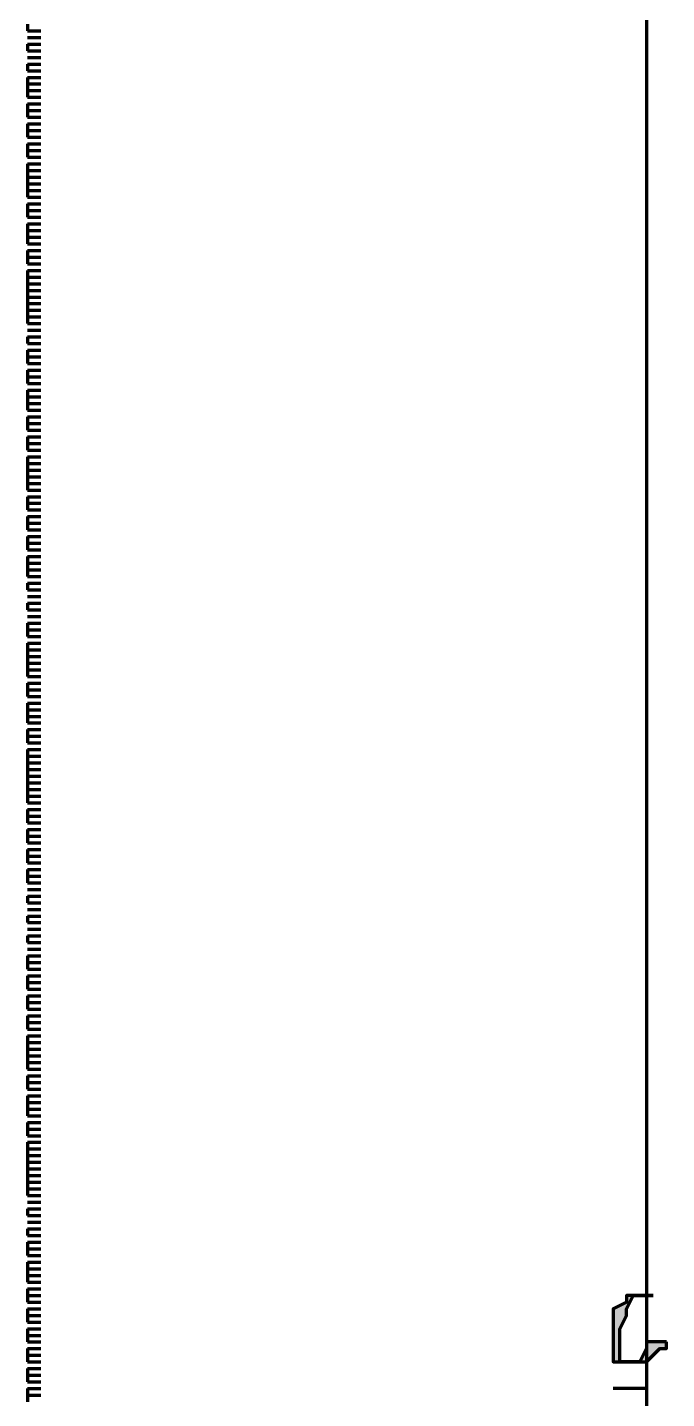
# Model space of a CAD drawing. Header units: inches. Extents: x 16 to 776, y 37 to 575.
# Drawn here: x 685 to 701, y 338.75 to 373.08 of the extents above; entities that cross this region are included whole.
import ezdxf

# ---------------------------------------------------------------- set-up
doc = ezdxf.new("R2010")
doc.units = ezdxf.units.IN
doc.header["$MEASUREMENT"] = 0
doc.layers.add('H', color=7, linetype='CONTINUOUS', lineweight=100)
doc.layers.add('P', color=250, linetype='CONTINUOUS', lineweight=100)

msp = doc.modelspace()

# ---------------------------------------------------------------- hatches: boundary and pattern name
at = {"layer": 'H', "linetype": 'Continuous'}
msp.add_hatch(color=0, dxfattribs=at).paths.add_polyline_path([(700.667, 341.333), (700.333, 341.333), (700, 341.333), (700, 341.167), (699.667, 341), (699.667, 340.5), (699.667, 340.333), (699.667, 340), (699.667, 339.667), (700, 339.667), (699.833, 339.667), (699.833, 339.833), (699.833, 340.167), (699.833, 340.5), (700, 340.833), (700, 341), (700.167, 341.333), (700.5, 341.333)])
h = msp.add_hatch(color=0, dxfattribs=at)
edge = h.paths.add_edge_path()
edge.add_line((701, 340.167), (700.5, 340.167))
edge.add_line((700.5, 340.167), (700.5, 340))
edge.add_line((700.5, 340), (700.333, 339.667))
edge.add_line((700.333, 339.667), (700, 339.667))
edge.add_line((700, 339.667), (700.167, 339.667))
edge.add_line((700.167, 339.667), (700.5, 339.667))
edge.add_line((700.5, 339.667), (700.667, 339.833))
edge.add_line((700.667, 339.833), (700.833, 340))
edge.add_line((700.833, 340), (701, 340))

# ---------------------------------------------------------------- linework, layer by layer
at = {"layer": 'P', "color": 0, "linetype": 'Continuous'}
for points in [[(700.5, 558.333), (700.5, 53.833)], [(685, 373.167), (685, 373)], [(685, 373), (685.167, 373)], [(685, 373), (685, 373)], [(685, 373), (685.167, 373)], [(685, 373), (685.167, 373)], [(685, 373), (685.167, 373)], [(685, 373), (685.167, 373)], [(685.167, 373), (685.333, 373)], [(685.167, 373), (685.333, 373)], [(685.167, 373), (685.333, 373)], [(685.167, 373), (685.333, 373)], [(685.167, 373), (685.333, 373)], [(685, 372.833), (685.167, 372.833)], [(685, 372.833), (685.167, 372.833)], [(685, 372.833), (685.167, 372.833)], [(685, 372.667), (685.167, 372.667)], [(685, 372.667), (685, 372.667)], [(685, 372.667), (685.167, 372.667)], [(685, 372.667), (685.167, 372.667)], [(685, 372.667), (685, 372.5)], [(685, 372.667), (685.167, 372.667)], [(685.167, 372.833), (685.333, 372.833)], [(685.167, 372.833), (685.333, 372.833)], [(685.167, 372.833), (685.333, 372.833)], [(685.167, 372.667), (685.333, 372.667)], [(685.167, 372.667), (685.333, 372.667)], [(685.167, 372.667), (685.333, 372.667)], [(685.167, 372.667), (685.333, 372.667)], [(685, 372.5), (685.167, 372.5)], [(685, 372.5), (685.167, 372.5)], [(685, 372.5), (685.167, 372.5)], [(685, 372.333), (685.167, 372.333)], [(685, 372.333), (685.167, 372.333)], [(685, 372.333), (685.167, 372.333)], [(685.167, 372.5), (685.333, 372.5)], [(685.167, 372.5), (685.333, 372.5)], [(685.167, 372.5), (685.333, 372.5)], [(685.167, 372.333), (685.333, 372.333)], [(685.167, 372.333), (685.333, 372.333)], [(685.167, 372.333), (685.333, 372.333)], [(685, 372.167), (685.167, 372.167)], [(685, 372.167), (685, 372.167)], [(685, 372.167), (685.167, 372.167)], [(685, 372.167), (685.167, 372.167)], [(685, 372.167), (685, 372)], [(685, 372.167), (685.167, 372.167)], [(685, 372), (685.167, 372)], [(685, 372), (685.167, 372)], [(685, 372), (685.167, 372)], [(685, 371.833), (685.167, 371.833)], [(685, 371.833), (685.167, 371.833)], [(685, 371.833), (685.167, 371.833)], [(685, 371.833), (685.167, 371.833)], [(685, 371.833), (685, 371.667)], [(685, 371.833), (685.167, 371.833)], [(685.167, 372.167), (685.333, 372.167)], [(685.167, 372.167), (685.333, 372.167)], [(685.167, 372.167), (685.333, 372.167)], [(685.167, 372.167), (685.333, 372.167)], [(685.167, 372), (685.333, 372)], [(685.167, 372), (685.333, 372)], [(685.167, 372), (685.333, 372)], [(685.167, 371.833), (685.333, 371.833)], [(685.167, 371.833), (685.333, 371.833)], [(685.167, 371.833), (685.333, 371.833)], [(685.167, 371.833), (685.333, 371.833)], [(685.167, 371.833), (685.333, 371.833)], [(685, 371.667), (685.167, 371.667)], [(685, 371.667), (685, 371.5)], [(685, 371.667), (685.167, 371.667)], [(685, 371.5), (685.167, 371.5)], [(685, 371.5), (685, 371.333)], [(685, 371.5), (685.167, 371.5)], [(685.167, 371.667), (685.333, 371.667)], [(685.167, 371.667), (685.333, 371.667)], [(685.167, 371.5), (685.333, 371.5)], [(685.167, 371.5), (685.333, 371.5)], [(685, 371.333), (685.167, 371.333)], [(685, 371.333), (685, 371.333)], [(685, 371.333), (685.167, 371.333)], [(685, 371.333), (685.167, 371.333)], [(685, 371.333), (685.167, 371.333)], [(685, 371.167), (685.167, 371.167)], [(685, 371.167), (685, 371)], [(685, 371.167), (685.167, 371.167)], [(685.167, 371.333), (685.333, 371.333)], [(685.167, 371.333), (685.333, 371.333)], [(685.167, 371.333), (685.333, 371.333)], [(685.167, 371.333), (685.333, 371.333)], [(685.167, 371.167), (685.333, 371.167)], [(685.167, 371.167), (685.333, 371.167)], [(685, 371), (685.167, 371)], [(685, 371), (685, 371)], [(685, 371), (685.167, 371)], [(685, 371), (685.167, 371)], [(685, 371), (685, 370.833)], [(685, 371), (685.167, 371)], [(685, 370.833), (685.167, 370.833)], [(685, 370.833), (685.167, 370.833)], [(685.167, 371), (685.333, 371)], [(685.167, 371), (685.333, 371)], [(685.167, 371), (685.333, 371)], [(685.167, 371), (685.333, 371)], [(685.167, 370.833), (685.333, 370.833)], [(685.167, 370.833), (685.333, 370.833)], [(685, 370.667), (685.167, 370.667)], [(685, 370.667), (685, 370.5)], [(685, 370.667), (685.167, 370.667)], [(685, 370.5), (685.167, 370.5)], [(685, 370.5), (685, 370.5)], [(685, 370.5), (685.167, 370.5)], [(685, 370.5), (685.167, 370.5)], [(685, 370.5), (685, 370.333)], [(685, 370.5), (685.167, 370.5)], [(685.167, 370.667), (685.333, 370.667)], [(685.167, 370.667), (685.333, 370.667)], [(685.167, 370.5), (685.333, 370.5)], [(685.167, 370.5), (685.333, 370.5)], [(685.167, 370.5), (685.333, 370.5)], [(685.167, 370.5), (685.333, 370.5)], [(685, 370.333), (685.167, 370.333)], [(685, 370.333), (685.167, 370.333)], [(685, 370.167), (685.167, 370.167)], [(685, 370.167), (685, 370)], [(685, 370.167), (685.167, 370.167)], [(685.167, 370.333), (685.333, 370.333)], [(685.167, 370.333), (685.333, 370.333)], [(685.167, 370.167), (685.333, 370.167)], [(685.167, 370.167), (685.333, 370.167)], [(685, 370), (685.167, 370)], [(685, 370), (685, 370)], [(685, 370), (685.167, 370)], [(685, 370), (685.167, 370)], [(685, 370), (685, 369.833)], [(685, 370), (685.167, 370)], [(685, 369.833), (685.167, 369.833)], [(685, 369.833), (685.167, 369.833)], [(685, 369.833), (685.167, 369.833)], [(685.167, 370), (685.333, 370)], [(685.167, 370), (685.333, 370)], [(685.167, 370), (685.333, 370)], [(685.167, 370), (685.333, 370)], [(685.167, 369.833), (685.333, 369.833)], [(685.167, 369.833), (685.333, 369.833)], [(685.167, 369.833), (685.333, 369.833)], [(685, 369.667), (685.167, 369.667)], [(685, 369.667), (685.167, 369.667)], [(685, 369.667), (685.167, 369.667)], [(685, 369.667), (685.167, 369.667)], [(685, 369.667), (685, 369.5)], [(685, 369.667), (685.167, 369.667)], [(685, 369.5), (685.167, 369.5)], [(685, 369.5), (685, 369.333)], [(685, 369.5), (685.167, 369.5)], [(685.167, 369.667), (685.333, 369.667)], [(685.167, 369.667), (685.333, 369.667)], [(685.167, 369.667), (685.333, 369.667)], [(685.167, 369.667), (685.333, 369.667)], [(685.167, 369.667), (685.333, 369.667)], [(685.167, 369.5), (685.333, 369.5)], [(685.167, 369.5), (685.333, 369.5)], [(685, 369.333), (685.167, 369.333)], [(685, 369.333), (685, 369.167)], [(685, 369.333), (685.167, 369.333)], [(685, 369.167), (685.167, 369.167)], [(685, 369.167), (685.167, 369.167)], [(685, 369.167), (685.167, 369.167)], [(685, 369.167), (685, 369)], [(685, 369.167), (685.167, 369.167)], [(685.167, 369.333), (685.333, 369.333)], [(685.167, 369.333), (685.333, 369.333)], [(685.167, 369.167), (685.333, 369.167)], [(685.167, 369.167), (685.333, 369.167)], [(685.167, 369.167), (685.333, 369.167)], [(685.167, 369.167), (685.333, 369.167)], [(685, 369), (685.167, 369)], [(685, 369), (685, 368.833)], [(685, 369), (685.167, 369)], [(685, 368.833), (685.167, 368.833)], [(685, 368.833), (685, 368.833)], [(685, 368.833), (685.167, 368.833)], [(685, 368.833), (685.167, 368.833)], [(685, 368.833), (685.167, 368.833)], [(685.167, 369), (685.333, 369)], [(685.167, 369), (685.333, 369)], [(685.167, 368.833), (685.333, 368.833)], [(685.167, 368.833), (685.333, 368.833)], [(685.167, 368.833), (685.333, 368.833)], [(685.167, 368.833), (685.333, 368.833)], [(685, 368.667), (685.167, 368.667)], [(685, 368.667), (685, 368.5)], [(685, 368.667), (685.167, 368.667)], [(685, 368.5), (685.167, 368.5)], [(685, 368.5), (685, 368.333)], [(685, 368.5), (685.167, 368.5)], [(685.167, 368.667), (685.333, 368.667)], [(685.167, 368.667), (685.333, 368.667)], [(685.167, 368.5), (685.333, 368.5)], [(685.167, 368.5), (685.333, 368.5)], [(685, 368.333), (685.167, 368.333)], [(685, 368.333), (685, 368.333)], [(685, 368.333), (685.167, 368.333)], [(685, 368.333), (685.167, 368.333)], [(685, 368.333), (685.167, 368.333)], [(685, 368.167), (685.167, 368.167)], [(685, 368.167), (685, 368)], [(685, 368.167), (685.167, 368.167)], [(685.167, 368.333), (685.333, 368.333)], [(685.167, 368.333), (685.333, 368.333)], [(685.167, 368.333), (685.333, 368.333)], [(685.167, 368.333), (685.333, 368.333)], [(685.167, 368.167), (685.333, 368.167)], [(685.167, 368.167), (685.333, 368.167)], [(685, 368), (685.167, 368)], [(685, 368), (685, 368)], [(685, 368), (685.167, 368)], [(685, 368), (685.167, 368)], [(685, 368), (685, 367.833)], [(685, 368), (685.167, 368)], [(685, 367.833), (685.167, 367.833)], [(685, 367.833), (685, 367.667)], [(685, 367.833), (685.167, 367.833)], [(685.167, 368), (685.333, 368)], [(685.167, 368), (685.333, 368)], [(685.167, 368), (685.333, 368)], [(685.167, 368), (685.333, 368)], [(685.167, 367.833), (685.333, 367.833)], [(685.167, 367.833), (685.333, 367.833)], [(685, 367.667), (685.167, 367.667)], [(685, 367.667), (685.167, 367.667)], [(685, 367.5), (685.167, 367.5)], [(685, 367.5), (685, 367.5)], [(685, 367.5), (685.167, 367.5)], [(685, 367.5), (685.167, 367.5)], [(685, 367.5), (685, 367.333)], [(685, 367.5), (685.167, 367.5)], [(685.167, 367.667), (685.333, 367.667)], [(685.167, 367.667), (685.333, 367.667)], [(685.167, 367.5), (685.333, 367.5)], [(685.167, 367.5), (685.333, 367.5)], [(685.167, 367.5), (685.333, 367.5)], [(685.167, 367.5), (685.333, 367.5)], [(685, 367.333), (685.167, 367.333)], [(685, 367.333), (685, 367.167)], [(685, 367.333), (685.167, 367.333)], [(685, 367.167), (685.167, 367.167)], [(685, 367.167), (685.167, 367.167)], [(685.167, 367.333), (685.333, 367.333)], [(685.167, 367.333), (685.333, 367.333)], [(685.167, 367.167), (685.333, 367.167)], [(685.167, 367.167), (685.333, 367.167)], [(685, 367), (685.167, 367)], [(685, 367), (685, 367)], [(685, 367), (685.167, 367)], [(685, 367), (685.167, 367)], [(685, 367), (685, 366.833)], [(685, 367), (685.167, 367)], [(685, 366.833), (685.167, 366.833)], [(685, 366.833), (685, 366.667)], [(685, 366.833), (685.167, 366.833)], [(685.167, 367), (685.333, 367)], [(685.167, 367), (685.333, 367)], [(685.167, 367), (685.333, 367)], [(685.167, 367), (685.333, 367)], [(685.167, 366.833), (685.333, 366.833)], [(685.167, 366.833), (685.333, 366.833)], [(685, 366.667), (685.167, 366.667)], [(685, 366.667), (685.167, 366.667)], [(685, 366.667), (685.167, 366.667)], [(685, 366.667), (685, 366.5)], [(685, 366.667), (685.167, 366.667)], [(685, 366.5), (685.167, 366.5)], [(685, 366.5), (685, 366.333)], [(685, 366.5), (685.167, 366.5)], [(685.167, 366.667), (685.333, 366.667)], [(685.167, 366.667), (685.333, 366.667)], [(685.167, 366.667), (685.333, 366.667)], [(685.167, 366.667), (685.333, 366.667)], [(685.167, 366.5), (685.333, 366.5)], [(685.167, 366.5), (685.333, 366.5)], [(685, 366.333), (685.167, 366.333)], [(685, 366.333), (685, 366.167)], [(685, 366.333), (685.167, 366.333)], [(685, 366.167), (685.167, 366.167)], [(685, 366.167), (685.167, 366.167)], [(685, 366.167), (685.167, 366.167)], [(685, 366.167), (685, 366)], [(685, 366.167), (685.167, 366.167)], [(685, 366), (685.167, 366)], [(685, 366), (685, 365.833)], [(685, 366), (685.167, 366)], [(685.167, 366.333), (685.333, 366.333)], [(685.167, 366.333), (685.333, 366.333)], [(685.167, 366.167), (685.333, 366.167)], [(685.167, 366.167), (685.333, 366.167)], [(685.167, 366.167), (685.333, 366.167)], [(685.167, 366.167), (685.333, 366.167)], [(685.167, 366), (685.333, 366)], [(685.167, 366), (685.333, 366)], [(685, 365.833), (685.167, 365.833)], [(685, 365.833), (685, 365.833)], [(685, 365.833), (685.167, 365.833)], [(685, 365.833), (685.167, 365.833)], [(685, 365.833), (685, 365.667)], [(685, 365.833), (685.167, 365.833)], [(685, 365.667), (685.167, 365.667)], [(685, 365.667), (685.167, 365.667)], [(685, 365.667), (685.167, 365.667)], [(685.167, 365.833), (685.333, 365.833)], [(685.167, 365.833), (685.333, 365.833)], [(685.167, 365.833), (685.333, 365.833)], [(685.167, 365.833), (685.333, 365.833)], [(685.167, 365.667), (685.333, 365.667)], [(685.167, 365.667), (685.333, 365.667)], [(685.167, 365.667), (685.333, 365.667)], [(685, 365.5), (685.167, 365.5)], [(685, 365.5), (685.167, 365.5)], [(685, 365.5), (685.167, 365.5)], [(685, 365.333), (685.167, 365.333)], [(685, 365.333), (685, 365.333)], [(685, 365.333), (685.167, 365.333)], [(685, 365.333), (685.167, 365.333)], [(685, 365.333), (685, 365.167)], [(685, 365.333), (685.167, 365.333)], [(685.167, 365.5), (685.333, 365.5)], [(685.167, 365.5), (685.333, 365.5)], [(685.167, 365.5), (685.333, 365.5)], [(685.167, 365.333), (685.333, 365.333)], [(685.167, 365.333), (685.333, 365.333)], [(685.167, 365.333), (685.333, 365.333)], [(685.167, 365.333), (685.333, 365.333)], [(685, 365.167), (685.167, 365.167)], [(685, 365.167), (685.167, 365.167)], [(685, 365.167), (685.167, 365.167)], [(685, 365), (685.167, 365)], [(685, 365), (685.167, 365)], [(685, 365), (685.167, 365)], [(685, 365), (685.167, 365)], [(685, 365), (685, 364.833)], [(685, 365), (685.167, 365)], [(685.167, 365.167), (685.333, 365.167)], [(685.167, 365.167), (685.333, 365.167)], [(685.167, 365.167), (685.333, 365.167)], [(685.167, 365), (685.333, 365)], [(685.167, 365), (685.333, 365)], [(685.167, 365), (685.333, 365)], [(685.167, 365), (685.333, 365)], [(685.167, 365), (685.333, 365)], [(685, 364.833), (685.167, 364.833)], [(685, 364.833), (685, 364.667)], [(685, 364.833), (685.167, 364.833)], [(685, 364.667), (685.167, 364.667)], [(685, 364.667), (685.167, 364.667)], [(685, 364.667), (685.167, 364.667)], [(685.167, 364.833), (685.333, 364.833)], [(685.167, 364.833), (685.333, 364.833)], [(685.167, 364.667), (685.333, 364.667)], [(685.167, 364.667), (685.333, 364.667)], [(685.167, 364.667), (685.333, 364.667)], [(685, 364.5), (685.167, 364.5)], [(685, 364.5), (685.167, 364.5)], [(685, 364.5), (685.167, 364.5)], [(685, 364.5), (685.167, 364.5)], [(685, 364.5), (685, 364.333)], [(685, 364.5), (685.167, 364.5)], [(685, 364.333), (685.167, 364.333)], [(685, 364.333), (685, 364.167)], [(685, 364.333), (685.167, 364.333)], [(685.167, 364.5), (685.333, 364.5)], [(685.167, 364.5), (685.333, 364.5)], [(685.167, 364.5), (685.333, 364.5)], [(685.167, 364.5), (685.333, 364.5)], [(685.167, 364.5), (685.333, 364.5)], [(685.167, 364.333), (685.333, 364.333)], [(685.167, 364.333), (685.333, 364.333)], [(685, 364.167), (685.167, 364.167)], [(685, 364.167), (685.167, 364.167)], [(685, 364.167), (685.167, 364.167)], [(685, 364), (685.167, 364)], [(685, 364), (685.167, 364)], [(685, 364), (685.167, 364)], [(685, 364), (685.167, 364)], [(685, 364), (685, 363.833)], [(685, 364), (685.167, 364)], [(685.167, 364.167), (685.333, 364.167)], [(685.167, 364.167), (685.333, 364.167)], [(685.167, 364.167), (685.333, 364.167)], [(685.167, 364), (685.333, 364)], [(685.167, 364), (685.333, 364)], [(685.167, 364), (685.333, 364)], [(685.167, 364), (685.333, 364)], [(685.167, 364), (685.333, 364)], [(685, 363.833), (685.167, 363.833)], [(685, 363.833), (685, 363.667)], [(685, 363.833), (685.167, 363.833)], [(685, 363.667), (685.167, 363.667)], [(685, 363.667), (685, 363.667)], [(685, 363.667), (685.167, 363.667)], [(685, 363.667), (685.167, 363.667)], [(685, 363.667), (685, 363.5)], [(685, 363.667), (685.167, 363.667)], [(685.167, 363.833), (685.333, 363.833)], [(685.167, 363.833), (685.333, 363.833)], [(685.167, 363.667), (685.333, 363.667)], [(685.167, 363.667), (685.333, 363.667)], [(685.167, 363.667), (685.333, 363.667)], [(685.167, 363.667), (685.333, 363.667)], [(685, 363.5), (685.167, 363.5)], [(685, 363.5), (685.167, 363.5)], [(685, 363.333), (685.167, 363.333)], [(685, 363.333), (685, 363.167)], [(685, 363.333), (685.167, 363.333)], [(685.167, 363.5), (685.333, 363.5)], [(685.167, 363.5), (685.333, 363.5)], [(685.167, 363.333), (685.333, 363.333)], [(685.167, 363.333), (685.333, 363.333)], [(685, 363.167), (685.167, 363.167)], [(685, 363.167), (685, 363.167)], [(685, 363.167), (685.167, 363.167)], [(685, 363.167), (685.167, 363.167)], [(685, 363.167), (685, 363)], [(685, 363.167), (685.167, 363.167)], [(685, 363), (685.167, 363)], [(685, 363), (685.167, 363)], [(685.167, 363.167), (685.333, 363.167)], [(685.167, 363.167), (685.333, 363.167)], [(685.167, 363.167), (685.333, 363.167)], [(685.167, 363.167), (685.333, 363.167)], [(685.167, 363), (685.333, 363)], [(685.167, 363), (685.333, 363)], [(685, 362.833), (685.167, 362.833)], [(685, 362.833), (685, 362.833)], [(685, 362.833), (685.167, 362.833)], [(685, 362.833), (685.167, 362.833)], [(685, 362.833), (685, 362.667)], [(685, 362.833), (685.167, 362.833)], [(685, 362.667), (685.167, 362.667)], [(685, 362.667), (685, 362.5)], [(685, 362.667), (685.167, 362.667)], [(685.167, 362.833), (685.333, 362.833)], [(685.167, 362.833), (685.333, 362.833)], [(685.167, 362.833), (685.333, 362.833)], [(685.167, 362.833), (685.333, 362.833)], [(685.167, 362.667), (685.333, 362.667)], [(685.167, 362.667), (685.333, 362.667)], [(685, 362.5), (685.167, 362.5)], [(685, 362.5), (685.167, 362.5)], [(685, 362.333), (685.167, 362.333)], [(685, 362.333), (685, 362.333)], [(685, 362.333), (685.167, 362.333)], [(685, 362.333), (685.167, 362.333)], [(685, 362.333), (685, 362.167)], [(685, 362.333), (685.167, 362.333)], [(685.167, 362.5), (685.333, 362.5)], [(685.167, 362.5), (685.333, 362.5)], [(685.167, 362.333), (685.333, 362.333)], [(685.167, 362.333), (685.333, 362.333)], [(685.167, 362.333), (685.333, 362.333)], [(685.167, 362.333), (685.333, 362.333)], [(685, 362.167), (685.167, 362.167)], [(685, 362.167), (685, 362)], [(685, 362.167), (685.167, 362.167)], [(685, 362), (685.167, 362)], [(685, 362), (685.167, 362)], [(685, 362), (685.167, 362)], [(685, 362), (685, 361.833)], [(685, 362), (685.167, 362)], [(685.167, 362.167), (685.333, 362.167)], [(685.167, 362.167), (685.333, 362.167)], [(685.167, 362), (685.333, 362)], [(685.167, 362), (685.333, 362)], [(685.167, 362), (685.333, 362)], [(685.167, 362), (685.333, 362)], [(685, 361.833), (685.167, 361.833)], [(685, 361.833), (685, 361.667)], [(685, 361.833), (685.167, 361.833)], [(685, 361.667), (685.167, 361.667)], [(685, 361.667), (685, 361.5)], [(685, 361.667), (685.167, 361.667)], [(685.167, 361.833), (685.333, 361.833)], [(685.167, 361.833), (685.333, 361.833)], [(685.167, 361.667), (685.333, 361.667)], [(685.167, 361.667), (685.333, 361.667)], [(685, 361.5), (685.167, 361.5)], [(685, 361.5), (685, 361.5)], [(685, 361.5), (685.167, 361.5)], [(685, 361.5), (685.167, 361.5)], [(685, 361.5), (685.167, 361.5)], [(685, 361.333), (685.167, 361.333)], [(685, 361.333), (685, 361.167)], [(685, 361.333), (685.167, 361.333)], [(685.167, 361.5), (685.333, 361.5)], [(685.167, 361.5), (685.333, 361.5)], [(685.167, 361.5), (685.333, 361.5)], [(685.167, 361.5), (685.333, 361.5)], [(685.167, 361.333), (685.333, 361.333)], [(685.167, 361.333), (685.333, 361.333)], [(685, 361.167), (685.167, 361.167)], [(685, 361.167), (685, 361)], [(685, 361.167), (685.167, 361.167)], [(685, 361), (685.167, 361)], [(685, 361), (685, 361)], [(685, 361), (685.167, 361)], [(685, 361), (685.167, 361)], [(685, 361), (685.167, 361)], [(685.167, 361.167), (685.333, 361.167)], [(685.167, 361.167), (685.333, 361.167)], [(685.167, 361), (685.333, 361)], [(685.167, 361), (685.333, 361)], [(685.167, 361), (685.333, 361)], [(685.167, 361), (685.333, 361)], [(685, 360.833), (685.167, 360.833)], [(685, 360.833), (685, 360.667)], [(685, 360.833), (685.167, 360.833)], [(685, 360.667), (685.167, 360.667)], [(685, 360.667), (685, 360.667)], [(685, 360.667), (685.167, 360.667)], [(685, 360.667), (685.167, 360.667)], [(685, 360.667), (685, 360.5)], [(685, 360.667), (685.167, 360.667)], [(685, 360.5), (685.167, 360.5)], [(685, 360.5), (685.167, 360.5)], [(685.167, 360.833), (685.333, 360.833)], [(685.167, 360.833), (685.333, 360.833)], [(685.167, 360.667), (685.333, 360.667)], [(685.167, 360.667), (685.333, 360.667)], [(685.167, 360.667), (685.333, 360.667)], [(685.167, 360.667), (685.333, 360.667)], [(685.167, 360.5), (685.333, 360.5)], [(685.167, 360.5), (685.333, 360.5)], [(685, 360.333), (685.167, 360.333)], [(685, 360.333), (685, 360.167)], [(685, 360.333), (685.167, 360.333)], [(685, 360.167), (685.167, 360.167)], [(685, 360.167), (685, 360.167)], [(685, 360.167), (685.167, 360.167)], [(685, 360.167), (685.167, 360.167)], [(685, 360.167), (685, 360)], [(685, 360.167), (685.167, 360.167)], [(685.167, 360.333), (685.333, 360.333)], [(685.167, 360.333), (685.333, 360.333)], [(685.167, 360.167), (685.333, 360.167)], [(685.167, 360.167), (685.333, 360.167)], [(685.167, 360.167), (685.333, 360.167)], [(685.167, 360.167), (685.333, 360.167)], [(685, 360), (685.167, 360)], [(685, 360), (685.167, 360)], [(685, 360), (685.167, 360)], [(685, 359.833), (685.167, 359.833)], [(685, 359.833), (685.167, 359.833)], [(685, 359.833), (685.167, 359.833)], [(685, 359.833), (685.167, 359.833)], [(685, 359.833), (685, 359.667)], [(685, 359.833), (685.167, 359.833)], [(685.167, 360), (685.333, 360)], [(685.167, 360), (685.333, 360)], [(685.167, 360), (685.333, 360)], [(685.167, 359.833), (685.333, 359.833)], [(685.167, 359.833), (685.333, 359.833)], [(685.167, 359.833), (685.333, 359.833)], [(685.167, 359.833), (685.333, 359.833)], [(685.167, 359.833), (685.333, 359.833)], [(685, 359.667), (685.167, 359.667)], [(685, 359.667), (685, 359.5)], [(685, 359.667), (685.167, 359.667)], [(685, 359.5), (685.167, 359.5)], [(685, 359.5), (685, 359.333)], [(685, 359.5), (685.167, 359.5)], [(685.167, 359.667), (685.333, 359.667)], [(685.167, 359.667), (685.333, 359.667)], [(685.167, 359.5), (685.333, 359.5)], [(685.167, 359.5), (685.333, 359.5)], [(685, 359.333), (685.167, 359.333)], [(685, 359.333), (685.167, 359.333)], [(685, 359.333), (685.167, 359.333)], [(685, 359.333), (685.167, 359.333)], [(685, 359.333), (685.167, 359.333)], [(685, 359.333), (685.167, 359.333)], [(685, 359.167), (685.167, 359.167)], [(685, 359.167), (685, 359)], [(685, 359.167), (685.167, 359.167)], [(685.167, 359.333), (685.333, 359.333)], [(685.167, 359.333), (685.333, 359.333)], [(685.167, 359.333), (685.333, 359.333)], [(685.167, 359.333), (685.333, 359.333)], [(685.167, 359.333), (685.333, 359.333)], [(685.167, 359.333), (685.333, 359.333)], [(685.167, 359.167), (685.333, 359.167)], [(685.167, 359.167), (685.333, 359.167)], [(685, 359), (685.167, 359)], [(685, 359), (685, 359)], [(685, 359), (685.167, 359)], [(685, 359), (685.167, 359)], [(685, 359), (685.167, 359)], [(685, 359), (685.167, 359)], [(685, 358.833), (685.167, 358.833)], [(685, 358.833), (685.167, 358.833)], [(685, 358.833), (685.167, 358.833)], [(685.167, 359), (685.333, 359)], [(685.167, 359), (685.333, 359)], [(685.167, 359), (685.333, 359)], [(685.167, 359), (685.333, 359)], [(685.167, 359), (685.333, 359)], [(685.167, 358.833), (685.333, 358.833)], [(685.167, 358.833), (685.333, 358.833)], [(685.167, 358.833), (685.333, 358.833)], [(685, 358.667), (685.167, 358.667)], [(685, 358.667), (685, 358.5)], [(685, 358.667), (685.167, 358.667)], [(685, 358.5), (685.167, 358.5)], [(685, 358.5), (685, 358.5)], [(685, 358.5), (685.167, 358.5)], [(685, 358.5), (685.167, 358.5)], [(685, 358.5), (685.167, 358.5)], [(685, 358.5), (685.167, 358.5)], [(685.167, 358.667), (685.333, 358.667)], [(685.167, 358.667), (685.333, 358.667)], [(685.167, 358.5), (685.333, 358.5)], [(685.167, 358.5), (685.333, 358.5)], [(685.167, 358.5), (685.333, 358.5)], [(685.167, 358.5), (685.333, 358.5)], [(685.167, 358.5), (685.333, 358.5)], [(685, 358.333), (685.167, 358.333)], [(685, 358.333), (685.167, 358.333)], [(685, 358.333), (685.167, 358.333)], [(685, 358.167), (685.167, 358.167)], [(685, 358.167), (685, 358)], [(685, 358.167), (685.167, 358.167)], [(685.167, 358.333), (685.333, 358.333)], [(685.167, 358.333), (685.333, 358.333)], [(685.167, 358.333), (685.333, 358.333)], [(685.167, 358.167), (685.333, 358.167)], [(685.167, 358.167), (685.333, 358.167)], [(685, 358), (685.167, 358)], [(685, 358), (685, 358)], [(685, 358), (685.167, 358)], [(685, 358), (685.167, 358)], [(685, 358), (685, 357.833)], [(685, 358), (685.167, 358)], [(685, 357.833), (685.167, 357.833)], [(685, 357.833), (685.167, 357.833)], [(685, 357.833), (685.167, 357.833)], [(685.167, 358), (685.333, 358)], [(685.167, 358), (685.333, 358)], [(685.167, 358), (685.333, 358)], [(685.167, 358), (685.333, 358)], [(685.167, 357.833), (685.333, 357.833)], [(685.167, 357.833), (685.333, 357.833)], [(685.167, 357.833), (685.333, 357.833)], [(685, 357.667), (685.167, 357.667)], [(685, 357.667), (685.167, 357.667)], [(685, 357.667), (685.167, 357.667)], [(685, 357.667), (685.167, 357.667)], [(685, 357.667), (685, 357.5)], [(685, 357.667), (685.167, 357.667)], [(685, 357.5), (685.167, 357.5)], [(685, 357.5), (685, 357.333)], [(685, 357.5), (685.167, 357.5)], [(685.167, 357.667), (685.333, 357.667)], [(685.167, 357.667), (685.333, 357.667)], [(685.167, 357.667), (685.333, 357.667)], [(685.167, 357.667), (685.333, 357.667)], [(685.167, 357.667), (685.333, 357.667)], [(685.167, 357.5), (685.333, 357.5)], [(685.167, 357.5), (685.333, 357.5)], [(685, 357.333), (685.167, 357.333)], [(685, 357.333), (685, 357.167)], [(685, 357.333), (685.167, 357.333)], [(685, 357.167), (685.167, 357.167)], [(685, 357.167), (685.167, 357.167)], [(685, 357.167), (685.167, 357.167)], [(685, 357.167), (685, 357)], [(685, 357.167), (685.167, 357.167)], [(685.167, 357.333), (685.333, 357.333)], [(685.167, 357.333), (685.333, 357.333)], [(685.167, 357.167), (685.333, 357.167)], [(685.167, 357.167), (685.333, 357.167)], [(685.167, 357.167), (685.333, 357.167)], [(685.167, 357.167), (685.333, 357.167)], [(685, 357), (685.167, 357)], [(685, 357), (685, 356.833)], [(685, 357), (685.167, 357)], [(685, 356.833), (685.167, 356.833)], [(685, 356.833), (685.167, 356.833)], [(685, 356.833), (685.167, 356.833)], [(685, 356.833), (685.167, 356.833)], [(685, 356.833), (685.167, 356.833)], [(685, 356.833), (685.167, 356.833)], [(685.167, 357), (685.333, 357)], [(685.167, 357), (685.333, 357)], [(685.167, 356.833), (685.333, 356.833)], [(685.167, 356.833), (685.333, 356.833)], [(685.167, 356.833), (685.333, 356.833)], [(685.167, 356.833), (685.333, 356.833)], [(685.167, 356.833), (685.333, 356.833)], [(685.167, 356.833), (685.333, 356.833)], [(685, 356.667), (685.167, 356.667)], [(685, 356.667), (685, 356.5)], [(685, 356.667), (685.167, 356.667)], [(685, 356.5), (685.167, 356.5)], [(685, 356.5), (685, 356.333)], [(685, 356.5), (685.167, 356.5)], [(685.167, 356.667), (685.333, 356.667)], [(685.167, 356.667), (685.333, 356.667)], [(685.167, 356.5), (685.333, 356.5)], [(685.167, 356.5), (685.333, 356.5)], [(685, 356.333), (685.167, 356.333)], [(685, 356.333), (685.167, 356.333)], [(685, 356.333), (685.167, 356.333)], [(685, 356.333), (685.167, 356.333)], [(685, 356.333), (685.167, 356.333)], [(685, 356.333), (685.167, 356.333)], [(685, 356.167), (685.167, 356.167)], [(685, 356.167), (685, 356)], [(685, 356.167), (685.167, 356.167)], [(685.167, 356.333), (685.333, 356.333)], [(685.167, 356.333), (685.333, 356.333)], [(685.167, 356.333), (685.333, 356.333)], [(685.167, 356.333), (685.333, 356.333)], [(685.167, 356.333), (685.333, 356.333)], [(685.167, 356.333), (685.333, 356.333)], [(685.167, 356.167), (685.333, 356.167)], [(685.167, 356.167), (685.333, 356.167)], [(685, 356), (685.167, 356)], [(685, 356), (685, 356)], [(685, 356), (685.167, 356)], [(685, 356), (685.167, 356)], [(685, 356), (685, 355.833)], [(685, 356), (685.167, 356)], [(685, 355.833), (685.167, 355.833)], [(685, 355.833), (685, 355.667)], [(685, 355.833), (685.167, 355.833)], [(685.167, 356), (685.333, 356)], [(685.167, 356), (685.333, 356)], [(685.167, 356), (685.333, 356)], [(685.167, 356), (685.333, 356)], [(685.167, 355.833), (685.333, 355.833)], [(685.167, 355.833), (685.333, 355.833)], [(685, 355.667), (685.167, 355.667)], [(685, 355.667), (685.167, 355.667)], [(685, 355.5), (685.167, 355.5)], [(685, 355.5), (685, 355.5)], [(685, 355.5), (685.167, 355.5)], [(685, 355.5), (685.167, 355.5)], [(685, 355.5), (685, 355.333)], [(685, 355.5), (685.167, 355.5)], [(685.167, 355.667), (685.333, 355.667)], [(685.167, 355.667), (685.333, 355.667)], [(685.167, 355.5), (685.333, 355.5)], [(685.167, 355.5), (685.333, 355.5)], [(685.167, 355.5), (685.333, 355.5)], [(685.167, 355.5), (685.333, 355.5)], [(685, 355.333), (685.167, 355.333)], [(685, 355.333), (685, 355.167)], [(685, 355.333), (685.167, 355.333)], [(685, 355.167), (685.167, 355.167)], [(685, 355.167), (685.167, 355.167)], [(685.167, 355.333), (685.333, 355.333)], [(685.167, 355.333), (685.333, 355.333)], [(685.167, 355.167), (685.333, 355.167)], [(685.167, 355.167), (685.333, 355.167)], [(685, 355), (685.167, 355)], [(685, 355), (685, 355)], [(685, 355), (685.167, 355)], [(685, 355), (685.167, 355)], [(685, 355), (685, 354.833)], [(685, 355), (685.167, 355)], [(685, 354.833), (685.167, 354.833)], [(685, 354.833), (685, 354.667)], [(685, 354.833), (685.167, 354.833)], [(685, 354.667), (685.167, 354.667)], [(685, 354.667), (685.167, 354.667)], [(685, 354.667), (685.167, 354.667)], [(685, 354.667), (685, 354.5)], [(685, 354.667), (685.167, 354.667)], [(685.167, 355), (685.333, 355)], [(685.167, 355), (685.333, 355)], [(685.167, 355), (685.333, 355)], [(685.167, 355), (685.333, 355)], [(685.167, 354.833), (685.333, 354.833)], [(685.167, 354.833), (685.333, 354.833)], [(685.167, 354.667), (685.333, 354.667)], [(685.167, 354.667), (685.333, 354.667)], [(685.167, 354.667), (685.333, 354.667)], [(685.167, 354.667), (685.333, 354.667)], [(685, 354.5), (685.167, 354.5)], [(685, 354.5), (685, 354.333)], [(685, 354.5), (685.167, 354.5)], [(685, 354.333), (685.167, 354.333)], [(685, 354.333), (685, 354.167)], [(685, 354.333), (685.167, 354.333)], [(685.167, 354.5), (685.333, 354.5)], [(685.167, 354.5), (685.333, 354.5)], [(685.167, 354.333), (685.333, 354.333)], [(685.167, 354.333), (685.333, 354.333)], [(685, 354.167), (685.167, 354.167)], [(685, 354.167), (685.167, 354.167)], [(685, 354.167), (685.167, 354.167)], [(685, 354.167), (685, 354)], [(685, 354.167), (685.167, 354.167)], [(685, 354), (685.167, 354)], [(685, 354), (685, 353.833)], [(685, 354), (685.167, 354)], [(685.167, 354.167), (685.333, 354.167)], [(685.167, 354.167), (685.333, 354.167)], [(685.167, 354.167), (685.333, 354.167)], [(685.167, 354.167), (685.333, 354.167)], [(685.167, 354), (685.333, 354)], [(685.167, 354), (685.333, 354)], [(685, 353.833), (685.167, 353.833)], [(685, 353.833), (685, 353.833)], [(685, 353.833), (685.167, 353.833)], [(685, 353.833), (685.167, 353.833)], [(685, 353.833), (685, 353.667)], [(685, 353.833), (685.167, 353.833)], [(685, 353.667), (685.167, 353.667)], [(685, 353.667), (685.167, 353.667)], [(685.167, 353.833), (685.333, 353.833)], [(685.167, 353.833), (685.333, 353.833)], [(685.167, 353.833), (685.333, 353.833)], [(685.167, 353.833), (685.333, 353.833)], [(685.167, 353.667), (685.333, 353.667)], [(685.167, 353.667), (685.333, 353.667)], [(685, 353.5), (685.167, 353.5)], [(685, 353.5), (685, 353.333)], [(685, 353.5), (685.167, 353.5)], [(685, 353.333), (685.167, 353.333)], [(685, 353.333), (685, 353.333)], [(685, 353.333), (685.167, 353.333)], [(685, 353.333), (685.167, 353.333)], [(685, 353.333), (685, 353.167)], [(685, 353.333), (685.167, 353.333)], [(685.167, 353.5), (685.333, 353.5)], [(685.167, 353.5), (685.333, 353.5)], [(685.167, 353.333), (685.333, 353.333)], [(685.167, 353.333), (685.333, 353.333)], [(685.167, 353.333), (685.333, 353.333)], [(685.167, 353.333), (685.333, 353.333)], [(685, 353.167), (685.167, 353.167)], [(685, 353.167), (685.167, 353.167)], [(685, 353), (685.167, 353)], [(685, 353), (685, 353)], [(685, 353), (685.167, 353)], [(685, 353), (685.167, 353)], [(685, 353), (685, 352.833)], [(685, 353), (685.167, 353)], [(685.167, 353.167), (685.333, 353.167)], [(685.167, 353.167), (685.333, 353.167)], [(685.167, 353), (685.333, 353)], [(685.167, 353), (685.333, 353)], [(685.167, 353), (685.333, 353)], [(685.167, 353), (685.333, 353)], [(685, 352.833), (685.167, 352.833)], [(685, 352.833), (685, 352.667)], [(685, 352.833), (685.167, 352.833)], [(685, 352.667), (685.167, 352.667)], [(685, 352.667), (685.167, 352.667)], [(685.167, 352.833), (685.333, 352.833)], [(685.167, 352.833), (685.333, 352.833)], [(685.167, 352.667), (685.333, 352.667)], [(685.167, 352.667), (685.333, 352.667)], [(685, 352.5), (685.167, 352.5)], [(685, 352.5), (685, 352.5)], [(685, 352.5), (685.167, 352.5)], [(685, 352.5), (685.167, 352.5)], [(685, 352.5), (685, 352.333)], [(685, 352.5), (685.167, 352.5)], [(685, 352.333), (685.167, 352.333)], [(685, 352.333), (685, 352.167)], [(685, 352.333), (685.167, 352.333)], [(685.167, 352.5), (685.333, 352.5)], [(685.167, 352.5), (685.333, 352.5)], [(685.167, 352.5), (685.333, 352.5)], [(685.167, 352.5), (685.333, 352.5)], [(685.167, 352.333), (685.333, 352.333)], [(685.167, 352.333), (685.333, 352.333)], [(685, 352.167), (685.167, 352.167)], [(685, 352.167), (685.167, 352.167)], [(685, 352), (685.167, 352)], [(685, 352), (685, 352)], [(685, 352), (685.167, 352)], [(685, 352), (685.167, 352)], [(685, 352), (685, 351.833)], [(685, 352), (685.167, 352)], [(685.167, 352.167), (685.333, 352.167)], [(685.167, 352.167), (685.333, 352.167)], [(685.167, 352), (685.333, 352)], [(685.167, 352), (685.333, 352)], [(685.167, 352), (685.333, 352)], [(685.167, 352), (685.333, 352)], [(685, 351.833), (685.167, 351.833)], [(685, 351.833), (685, 351.667)], [(685, 351.833), (685.167, 351.833)], [(685, 351.667), (685.167, 351.667)], [(685, 351.667), (685, 351.667)], [(685, 351.667), (685.167, 351.667)], [(685, 351.667), (685.167, 351.667)], [(685, 351.667), (685.167, 351.667)], [(685, 351.667), (685.167, 351.667)], [(685.167, 351.833), (685.333, 351.833)], [(685.167, 351.833), (685.333, 351.833)], [(685.167, 351.667), (685.333, 351.667)], [(685.167, 351.667), (685.333, 351.667)], [(685.167, 351.667), (685.333, 351.667)], [(685.167, 351.667), (685.333, 351.667)], [(685.167, 351.667), (685.333, 351.667)], [(685, 351.5), (685.167, 351.5)], [(685, 351.5), (685.167, 351.5)], [(685, 351.5), (685.167, 351.5)], [(685, 351.333), (685.167, 351.333)], [(685, 351.333), (685, 351.167)], [(685, 351.333), (685.167, 351.333)], [(685.167, 351.5), (685.333, 351.5)], [(685.167, 351.5), (685.333, 351.5)], [(685.167, 351.5), (685.333, 351.5)], [(685.167, 351.333), (685.333, 351.333)], [(685.167, 351.333), (685.333, 351.333)], [(685, 351.167), (685.167, 351.167)], [(685, 351.167), (685, 351.167)], [(685, 351.167), (685.167, 351.167)], [(685, 351.167), (685.167, 351.167)], [(685, 351.167), (685.167, 351.167)], [(685, 351.167), (685.167, 351.167)], [(685, 351), (685.167, 351)], [(685, 351), (685.167, 351)], [(685, 351), (685.167, 351)], [(685.167, 351.167), (685.333, 351.167)], [(685.167, 351.167), (685.333, 351.167)], [(685.167, 351.167), (685.333, 351.167)], [(685.167, 351.167), (685.333, 351.167)], [(685.167, 351.167), (685.333, 351.167)], [(685.167, 351), (685.333, 351)], [(685.167, 351), (685.333, 351)], [(685.167, 351), (685.333, 351)], [(685, 350.833), (685.167, 350.833)], [(685, 350.833), (685, 350.833)], [(685, 350.833), (685.167, 350.833)], [(685, 350.833), (685.167, 350.833)], [(685, 350.833), (685, 350.667)], [(685, 350.833), (685.167, 350.833)], [(685, 350.667), (685.167, 350.667)], [(685, 350.667), (685.167, 350.667)], [(685, 350.667), (685.167, 350.667)], [(685.167, 350.833), (685.333, 350.833)], [(685.167, 350.833), (685.333, 350.833)], [(685.167, 350.833), (685.333, 350.833)], [(685.167, 350.833), (685.333, 350.833)], [(685.167, 350.667), (685.333, 350.667)], [(685.167, 350.667), (685.333, 350.667)], [(685.167, 350.667), (685.333, 350.667)], [(685, 350.5), (685.167, 350.5)], [(685, 350.5), (685.167, 350.5)], [(685, 350.5), (685.167, 350.5)], [(685, 350.333), (685.167, 350.333)], [(685, 350.333), (685, 350.333)], [(685, 350.333), (685.167, 350.333)], [(685, 350.333), (685.167, 350.333)], [(685, 350.333), (685, 350.167)], [(685, 350.333), (685.167, 350.333)], [(685.167, 350.5), (685.333, 350.5)], [(685.167, 350.5), (685.333, 350.5)], [(685.167, 350.5), (685.333, 350.5)], [(685.167, 350.333), (685.333, 350.333)], [(685.167, 350.333), (685.333, 350.333)], [(685.167, 350.333), (685.333, 350.333)], [(685.167, 350.333), (685.333, 350.333)], [(685, 350.167), (685.167, 350.167)], [(685, 350.167), (685.167, 350.167)], [(685, 350.167), (685.167, 350.167)], [(685, 350), (685.167, 350)], [(685, 350), (685.167, 350)], [(685, 350), (685.167, 350)], [(685, 350), (685.167, 350)], [(685, 350), (685.167, 350)], [(685, 350), (685.167, 350)], [(685, 350), (685.167, 350)], [(685.167, 350.167), (685.333, 350.167)], [(685.167, 350.167), (685.333, 350.167)], [(685.167, 350.167), (685.333, 350.167)], [(685.167, 350), (685.333, 350)], [(685.167, 350), (685.333, 350)], [(685.167, 350), (685.333, 350)], [(685.167, 350), (685.333, 350)], [(685.167, 350), (685.333, 350)], [(685.167, 350), (685.333, 350)], [(685.167, 350), (685.333, 350)], [(685, 349.833), (685.167, 349.833)], [(685, 349.833), (685, 349.667)], [(685, 349.833), (685.167, 349.833)], [(685, 349.667), (685.167, 349.667)], [(685, 349.667), (685, 349.5)], [(685, 349.667), (685.167, 349.667)], [(685.167, 349.833), (685.333, 349.833)], [(685.167, 349.833), (685.333, 349.833)], [(685.167, 349.667), (685.333, 349.667)], [(685.167, 349.667), (685.333, 349.667)], [(685, 349.5), (685.167, 349.5)], [(685, 349.5), (685, 349.5)], [(685, 349.5), (685.167, 349.5)], [(685, 349.5), (685.167, 349.5)], [(685, 349.5), (685.167, 349.5)], [(685, 349.333), (685.167, 349.333)], [(685, 349.333), (685, 349.167)], [(685, 349.333), (685.167, 349.333)], [(685.167, 349.5), (685.333, 349.5)], [(685.167, 349.5), (685.333, 349.5)], [(685.167, 349.5), (685.333, 349.5)], [(685.167, 349.5), (685.333, 349.5)], [(685.167, 349.333), (685.333, 349.333)], [(685.167, 349.333), (685.333, 349.333)], [(685, 349.167), (685.167, 349.167)], [(685, 349.167), (685, 349)], [(685, 349.167), (685.167, 349.167)], [(685, 349), (685.167, 349)], [(685, 349), (685, 349)], [(685, 349), (685.167, 349)], [(685, 349), (685.167, 349)], [(685, 349), (685.167, 349)], [(685, 348.833), (685.167, 348.833)], [(685, 348.833), (685, 348.667)], [(685, 348.833), (685.167, 348.833)], [(685.167, 349.167), (685.333, 349.167)], [(685.167, 349.167), (685.333, 349.167)], [(685.167, 349), (685.333, 349)], [(685.167, 349), (685.333, 349)], [(685.167, 349), (685.333, 349)], [(685.167, 349), (685.333, 349)], [(685.167, 348.833), (685.333, 348.833)], [(685.167, 348.833), (685.333, 348.833)], [(685, 348.667), (685.167, 348.667)], [(685, 348.667), (685, 348.667)], [(685, 348.667), (685.167, 348.667)], [(685, 348.667), (685.167, 348.667)], [(685, 348.667), (685, 348.5)], [(685, 348.667), (685.167, 348.667)], [(685, 348.5), (685.167, 348.5)], [(685, 348.5), (685.167, 348.5)], [(685.167, 348.667), (685.333, 348.667)], [(685.167, 348.667), (685.333, 348.667)], [(685.167, 348.667), (685.333, 348.667)], [(685.167, 348.667), (685.333, 348.667)], [(685.167, 348.5), (685.333, 348.5)], [(685.167, 348.5), (685.333, 348.5)], [(685, 348.333), (685.167, 348.333)], [(685, 348.333), (685, 348.167)], [(685, 348.333), (685.167, 348.333)], [(685, 348.167), (685.167, 348.167)], [(685, 348.167), (685, 348.167)], [(685, 348.167), (685.167, 348.167)], [(685, 348.167), (685.167, 348.167)], [(685, 348.167), (685, 348)], [(685, 348.167), (685.167, 348.167)], [(685.167, 348.333), (685.333, 348.333)], [(685.167, 348.333), (685.333, 348.333)], [(685.167, 348.167), (685.333, 348.167)], [(685.167, 348.167), (685.333, 348.167)], [(685.167, 348.167), (685.333, 348.167)], [(685.167, 348.167), (685.333, 348.167)], [(685, 348), (685.167, 348)], [(685, 348), (685.167, 348)], [(685, 348), (685.167, 348)], [(685, 347.833), (685.167, 347.833)], [(685, 347.833), (685.167, 347.833)], [(685, 347.833), (685.167, 347.833)], [(685, 347.833), (685.167, 347.833)], [(685, 347.833), (685, 347.667)], [(685, 347.833), (685.167, 347.833)], [(685.167, 348), (685.333, 348)], [(685.167, 348), (685.333, 348)], [(685.167, 348), (685.333, 348)], [(685.167, 347.833), (685.333, 347.833)], [(685.167, 347.833), (685.333, 347.833)], [(685.167, 347.833), (685.333, 347.833)], [(685.167, 347.833), (685.333, 347.833)], [(685.167, 347.833), (685.333, 347.833)], [(685, 347.667), (685.167, 347.667)], [(685, 347.667), (685, 347.5)], [(685, 347.667), (685.167, 347.667)], [(685, 347.5), (685.167, 347.5)], [(685, 347.5), (685, 347.333)], [(685, 347.5), (685.167, 347.5)], [(685.167, 347.667), (685.333, 347.667)], [(685.167, 347.667), (685.333, 347.667)], [(685.167, 347.5), (685.333, 347.5)], [(685.167, 347.5), (685.333, 347.5)], [(685, 347.333), (685.167, 347.333)], [(685, 347.333), (685.167, 347.333)], [(685, 347.333), (685.167, 347.333)], [(685, 347.333), (685, 347.167)], [(685, 347.333), (685.167, 347.333)], [(685, 347.167), (685.167, 347.167)], [(685, 347.167), (685, 347)], [(685, 347.167), (685.167, 347.167)], [(685.167, 347.333), (685.333, 347.333)], [(685.167, 347.333), (685.333, 347.333)], [(685.167, 347.333), (685.333, 347.333)], [(685.167, 347.333), (685.333, 347.333)], [(685.167, 347.167), (685.333, 347.167)], [(685.167, 347.167), (685.333, 347.167)], [(685, 347), (685.167, 347)], [(685, 347), (685, 347)], [(685, 347), (685.167, 347)], [(685, 347), (685.167, 347)], [(685, 347), (685.167, 347)], [(685, 346.833), (685.167, 346.833)], [(685, 346.833), (685, 346.667)], [(685, 346.833), (685.167, 346.833)], [(685.167, 347), (685.333, 347)], [(685.167, 347), (685.333, 347)], [(685.167, 347), (685.333, 347)], [(685.167, 347), (685.333, 347)], [(685.167, 346.833), (685.333, 346.833)], [(685.167, 346.833), (685.333, 346.833)], [(685, 346.667), (685.167, 346.667)], [(685, 346.667), (685, 346.5)], [(685, 346.667), (685.167, 346.667)], [(685, 346.5), (685.167, 346.5)], [(685, 346.5), (685, 346.5)], [(685, 346.5), (685.167, 346.5)], [(685, 346.5), (685.167, 346.5)], [(685, 346.5), (685.167, 346.5)], [(685.167, 346.667), (685.333, 346.667)], [(685.167, 346.667), (685.333, 346.667)], [(685.167, 346.5), (685.333, 346.5)], [(685.167, 346.5), (685.333, 346.5)], [(685.167, 346.5), (685.333, 346.5)], [(685.167, 346.5), (685.333, 346.5)], [(685, 346.333), (685.167, 346.333)], [(685, 346.333), (685, 346.167)], [(685, 346.333), (685.167, 346.333)], [(685, 346.167), (685.167, 346.167)], [(685, 346.167), (685, 346)], [(685, 346.167), (685.167, 346.167)], [(685.167, 346.333), (685.333, 346.333)], [(685.167, 346.333), (685.333, 346.333)], [(685.167, 346.167), (685.333, 346.167)], [(685.167, 346.167), (685.333, 346.167)], [(685, 346), (685.167, 346)], [(685, 346), (685, 346)], [(685, 346), (685.167, 346)], [(685, 346), (685.167, 346)], [(685, 346), (685, 345.833)], [(685, 346), (685.167, 346)], [(685, 345.833), (685.167, 345.833)], [(685, 345.833), (685.167, 345.833)], [(685.167, 346), (685.333, 346)], [(685.167, 346), (685.333, 346)], [(685.167, 346), (685.333, 346)], [(685.167, 346), (685.333, 346)], [(685.167, 345.833), (685.333, 345.833)], [(685.167, 345.833), (685.333, 345.833)], [(685, 345.667), (685.167, 345.667)], [(685, 345.667), (685, 345.667)], [(685, 345.667), (685.167, 345.667)], [(685, 345.667), (685.167, 345.667)], [(685, 345.667), (685, 345.5)], [(685, 345.667), (685.167, 345.667)], [(685, 345.5), (685.167, 345.5)], [(685, 345.5), (685, 345.333)], [(685, 345.5), (685.167, 345.5)], [(685.167, 345.667), (685.333, 345.667)], [(685.167, 345.667), (685.333, 345.667)], [(685.167, 345.667), (685.333, 345.667)], [(685.167, 345.667), (685.333, 345.667)], [(685.167, 345.5), (685.333, 345.5)], [(685.167, 345.5), (685.333, 345.5)], [(685, 345.333), (685.167, 345.333)], [(685, 345.333), (685.167, 345.333)], [(685, 345.167), (685.167, 345.167)], [(685, 345.167), (685, 345.167)], [(685, 345.167), (685.167, 345.167)], [(685, 345.167), (685.167, 345.167)], [(685, 345.167), (685, 345)], [(685, 345.167), (685.167, 345.167)], [(685.167, 345.333), (685.333, 345.333)], [(685.167, 345.333), (685.333, 345.333)], [(685.167, 345.167), (685.333, 345.167)], [(685.167, 345.167), (685.333, 345.167)], [(685.167, 345.167), (685.333, 345.167)], [(685.167, 345.167), (685.333, 345.167)], [(685, 345), (685.167, 345)], [(685, 345), (685, 344.833)], [(685, 345), (685.167, 345)], [(685, 344.833), (685.167, 344.833)], [(685, 344.833), (685.167, 344.833)], [(685, 344.833), (685.167, 344.833)], [(685, 344.833), (685, 344.667)], [(685, 344.833), (685.167, 344.833)], [(685.167, 345), (685.333, 345)], [(685.167, 345), (685.333, 345)], [(685.167, 344.833), (685.333, 344.833)], [(685.167, 344.833), (685.333, 344.833)], [(685.167, 344.833), (685.333, 344.833)], [(685.167, 344.833), (685.333, 344.833)], [(685, 344.667), (685.167, 344.667)], [(685, 344.667), (685, 344.5)], [(685, 344.667), (685.167, 344.667)], [(685, 344.5), (685.167, 344.5)], [(685, 344.5), (685, 344.333)], [(685, 344.5), (685.167, 344.5)], [(685.167, 344.667), (685.333, 344.667)], [(685.167, 344.667), (685.333, 344.667)], [(685.167, 344.5), (685.333, 344.5)], [(685.167, 344.5), (685.333, 344.5)], [(685, 344.333), (685.167, 344.333)], [(685, 344.333), (685.167, 344.333)], [(685, 344.333), (685.167, 344.333)], [(685, 344.333), (685, 344.167)], [(685, 344.333), (685.167, 344.333)], [(685, 344.167), (685.167, 344.167)], [(685, 344.167), (685, 344)], [(685, 344.167), (685.167, 344.167)], [(685.167, 344.333), (685.333, 344.333)], [(685.167, 344.333), (685.333, 344.333)], [(685.167, 344.333), (685.333, 344.333)], [(685.167, 344.333), (685.333, 344.333)], [(685.167, 344.167), (685.333, 344.167)], [(685.167, 344.167), (685.333, 344.167)], [(685, 344), (685.167, 344)], [(685, 344), (685, 344)], [(685, 344), (685.167, 344)], [(685, 344), (685.167, 344)], [(685, 344), (685, 343.833)], [(685, 344), (685.167, 344)], [(685, 343.833), (685.167, 343.833)], [(685, 343.833), (685.167, 343.833)], [(685, 343.833), (685.167, 343.833)], [(685.167, 344), (685.333, 344)], [(685.167, 344), (685.333, 344)], [(685.167, 344), (685.333, 344)], [(685.167, 344), (685.333, 344)], [(685.167, 343.833), (685.333, 343.833)], [(685.167, 343.833), (685.333, 343.833)], [(685.167, 343.833), (685.333, 343.833)], [(685, 343.667), (685.167, 343.667)], [(685, 343.667), (685.167, 343.667)], [(685, 343.667), (685.167, 343.667)], [(685, 343.5), (685.167, 343.5)], [(685, 343.5), (685, 343.5)], [(685, 343.5), (685.167, 343.5)], [(685, 343.5), (685.167, 343.5)], [(685, 343.5), (685, 343.333)], [(685, 343.5), (685.167, 343.5)], [(685, 343.333), (685.167, 343.333)], [(685, 343.333), (685.167, 343.333)], [(685, 343.333), (685.167, 343.333)], [(685.167, 343.667), (685.333, 343.667)], [(685.167, 343.667), (685.333, 343.667)], [(685.167, 343.667), (685.333, 343.667)], [(685.167, 343.5), (685.333, 343.5)], [(685.167, 343.5), (685.333, 343.5)], [(685.167, 343.5), (685.333, 343.5)], [(685.167, 343.5), (685.333, 343.5)], [(685.167, 343.333), (685.333, 343.333)], [(685.167, 343.333), (685.333, 343.333)], [(685.167, 343.333), (685.333, 343.333)], [(685, 343.167), (685.167, 343.167)], [(685, 343.167), (685.167, 343.167)], [(685, 343.167), (685.167, 343.167)], [(685, 343), (685.167, 343)], [(685, 343), (685, 343)], [(685, 343), (685.167, 343)], [(685, 343), (685.167, 343)], [(685, 343), (685, 342.833)], [(685, 343), (685.167, 343)], [(685.167, 343.167), (685.333, 343.167)], [(685.167, 343.167), (685.333, 343.167)], [(685.167, 343.167), (685.333, 343.167)], [(685.167, 343), (685.333, 343)], [(685.167, 343), (685.333, 343)], [(685.167, 343), (685.333, 343)], [(685.167, 343), (685.333, 343)], [(685, 342.833), (685.167, 342.833)], [(685, 342.833), (685.167, 342.833)], [(685, 342.833), (685.167, 342.833)], [(685, 342.667), (685.167, 342.667)], [(685, 342.667), (685.167, 342.667)], [(685, 342.667), (685.167, 342.667)], [(685, 342.667), (685.167, 342.667)], [(685, 342.667), (685, 342.5)], [(685, 342.667), (685.167, 342.667)], [(685.167, 342.833), (685.333, 342.833)], [(685.167, 342.833), (685.333, 342.833)], [(685.167, 342.833), (685.333, 342.833)], [(685.167, 342.667), (685.333, 342.667)], [(685.167, 342.667), (685.333, 342.667)], [(685.167, 342.667), (685.333, 342.667)], [(685.167, 342.667), (685.333, 342.667)], [(685.167, 342.667), (685.333, 342.667)], [(685, 342.5), (685.167, 342.5)], [(685, 342.5), (685, 342.333)], [(685, 342.5), (685.167, 342.5)], [(685, 342.333), (685.167, 342.333)], [(685, 342.333), (685.167, 342.333)], [(685, 342.333), (685.167, 342.333)], [(685.167, 342.5), (685.333, 342.5)], [(685.167, 342.5), (685.333, 342.5)], [(685.167, 342.333), (685.333, 342.333)], [(685.167, 342.333), (685.333, 342.333)], [(685.167, 342.333), (685.333, 342.333)], [(685, 342.167), (685.167, 342.167)], [(685, 342.167), (685.167, 342.167)], [(685, 342.167), (685.167, 342.167)], [(685, 342.167), (685.167, 342.167)], [(685, 342.167), (685, 342)], [(685, 342.167), (685.167, 342.167)], [(685, 342), (685.167, 342)], [(685, 342), (685, 341.833)], [(685, 342), (685.167, 342)], [(685.167, 342.167), (685.333, 342.167)], [(685.167, 342.167), (685.333, 342.167)], [(685.167, 342.167), (685.333, 342.167)], [(685.167, 342.167), (685.333, 342.167)], [(685.167, 342.167), (685.333, 342.167)], [(685.167, 342), (685.333, 342)], [(685.167, 342), (685.333, 342)], [(685, 341.833), (685.167, 341.833)], [(685, 341.833), (685, 341.833)], [(685, 341.833), (685.167, 341.833)], [(685, 341.833), (685.167, 341.833)], [(685, 341.833), (685, 341.667)], [(685, 341.833), (685.167, 341.833)], [(685, 341.667), (685.167, 341.667)], [(685, 341.667), (685.167, 341.667)], [(685.167, 341.833), (685.333, 341.833)], [(685.167, 341.833), (685.333, 341.833)], [(685.167, 341.833), (685.333, 341.833)], [(685.167, 341.833), (685.333, 341.833)], [(685.167, 341.667), (685.333, 341.667)], [(685.167, 341.667), (685.333, 341.667)], [(685, 341.5), (685.167, 341.5)], [(685, 341.5), (685, 341.333)], [(685, 341.5), (685.167, 341.5)], [(685, 341.333), (685.167, 341.333)], [(685, 341.333), (685, 341.333)], [(685, 341.333), (685.167, 341.333)], [(685, 341.333), (685.167, 341.333)], [(685, 341.333), (685, 341.167)], [(685, 341.333), (685.167, 341.333)], [(685.167, 341.5), (685.333, 341.5)], [(685.167, 341.5), (685.333, 341.5)], [(685.167, 341.333), (685.333, 341.333)], [(685.167, 341.333), (685.333, 341.333)], [(685.167, 341.333), (685.333, 341.333)], [(685.167, 341.333), (685.333, 341.333)], [(700.667, 341.333), (700.333, 341.333), (700, 341.333), (700, 341.167), (699.667, 341), (699.667, 340.5), (699.667, 340.333), (699.667, 340), (699.667, 339.667), (699.667, 339.667), (700, 339.667), (700, 339.667), (699.833, 339.667), (699.833, 339.833), (699.833, 340.167), (699.833, 340.5), (700, 340.833), (700, 341), (700.167, 341.333), (700.5, 341.333), (700.667, 341.333)], [(685, 341.167), (685.167, 341.167)], [(685, 341.167), (685.167, 341.167)], [(685, 341), (685.167, 341)], [(685, 341), (685, 341)], [(685, 341), (685.167, 341)], [(685, 341), (685.167, 341)], [(685, 341), (685, 340.833)], [(685, 341), (685.167, 341)], [(685.167, 341.167), (685.333, 341.167)], [(685.167, 341.167), (685.333, 341.167)], [(685.167, 341), (685.333, 341)], [(685.167, 341), (685.333, 341)], [(685.167, 341), (685.333, 341)], [(685.167, 341), (685.333, 341)], [(685, 340.833), (685.167, 340.833)], [(685, 340.833), (685, 340.667)], [(685, 340.833), (685.167, 340.833)], [(685, 340.667), (685.167, 340.667)], [(685, 340.667), (685.167, 340.667)], [(685.167, 340.833), (685.333, 340.833)], [(685.167, 340.833), (685.333, 340.833)], [(685.167, 340.667), (685.333, 340.667)], [(685.167, 340.667), (685.333, 340.667)], [(685, 340.5), (685.167, 340.5)], [(685, 340.5), (685, 340.5)], [(685, 340.5), (685.167, 340.5)], [(685, 340.5), (685.167, 340.5)], [(685, 340.5), (685, 340.333)], [(685, 340.5), (685.167, 340.5)], [(685, 340.333), (685.167, 340.333)], [(685, 340.333), (685, 340.167)], [(685, 340.333), (685.167, 340.333)], [(685.167, 340.5), (685.333, 340.5)], [(685.167, 340.5), (685.333, 340.5)], [(685.167, 340.5), (685.333, 340.5)], [(685.167, 340.5), (685.333, 340.5)], [(685.167, 340.333), (685.333, 340.333)], [(685.167, 340.333), (685.333, 340.333)], [(685, 340.167), (685.167, 340.167)], [(685, 340.167), (685.167, 340.167)], [(685, 340.167), (685.167, 340.167)], [(685, 340), (685.167, 340)], [(685, 340), (685.167, 340)], [(685, 340), (685.167, 340)], [(685, 340), (685.167, 340)], [(685, 340), (685, 339.833)], [(685, 340), (685.167, 340)], [(685.167, 340.167), (685.333, 340.167)], [(685.167, 340.167), (685.333, 340.167)], [(685.167, 340.167), (685.333, 340.167)], [(685.167, 340), (685.333, 340)], [(685.167, 340), (685.333, 340)], [(685.167, 340), (685.333, 340)], [(685.167, 340), (685.333, 340)], [(685.167, 340), (685.333, 340)], [(701, 340.167), (700.5, 340.167), (700.5, 340.167), (700.5, 340.167), (700.5, 340), (700.5, 340), (700.5, 340), (700.333, 339.667), (700.167, 339.667), (700, 339.667), (700, 339.667), (700, 339.667), (700.167, 339.667), (700.5, 339.667), (700.667, 339.833), (700.833, 340), (701, 340), (701, 340.167), (701, 340.167)], [(685, 339.833), (685.167, 339.833)], [(685, 339.833), (685, 339.667)], [(685, 339.833), (685.167, 339.833)], [(685, 339.667), (685.167, 339.667)], [(685, 339.667), (685, 339.667)], [(685, 339.667), (685.167, 339.667)], [(685, 339.667), (685.167, 339.667)], [(685, 339.667), (685.167, 339.667)], [(685.167, 339.833), (685.333, 339.833)], [(685.167, 339.833), (685.333, 339.833)], [(685.167, 339.667), (685.333, 339.667)], [(685.167, 339.667), (685.333, 339.667)], [(685.167, 339.667), (685.333, 339.667)], [(685.167, 339.667), (685.333, 339.667)], [(685, 339.5), (685.167, 339.5)], [(685, 339.5), (685, 339.333)], [(685, 339.5), (685.167, 339.5)], [(685, 339.333), (685.167, 339.333)], [(685, 339.333), (685, 339.167)], [(685, 339.333), (685.167, 339.333)], [(685.167, 339.5), (685.333, 339.5)], [(685.167, 339.5), (685.333, 339.5)], [(685.167, 339.333), (685.333, 339.333)], [(685.167, 339.333), (685.333, 339.333)], [(685, 339.167), (685.167, 339.167)], [(685, 339.167), (685, 339.167)], [(685, 339.167), (685.167, 339.167)], [(685, 339.167), (685.167, 339.167)], [(685, 339.167), (685.167, 339.167)], [(685, 339), (685.167, 339)], [(685, 339), (685, 338.833)], [(685, 339), (685.167, 339)], [(685.167, 339.167), (685.333, 339.167)], [(685.167, 339.167), (685.333, 339.167)], [(685.167, 339.167), (685.333, 339.167)], [(685.167, 339.167), (685.333, 339.167)], [(685.167, 339), (685.333, 339)], [(685.167, 339), (685.333, 339)], [(700.5, 339), (699.667, 339)], [(685, 338.833), (685.167, 338.833)], [(685, 338.833), (685, 338.833)], [(685, 338.833), (685.167, 338.833)], [(685, 338.833), (685.167, 338.833)], [(685, 338.833), (685, 338.667)], [(685, 338.833), (685.167, 338.833)], [(685.167, 338.833), (685.333, 338.833)], [(685.167, 338.833), (685.333, 338.833)], [(685.167, 338.833), (685.333, 338.833)], [(685.167, 338.833), (685.333, 338.833)]]:
    msp.add_lwpolyline(points, dxfattribs=at)

doc.saveas('drawing.dxf')
